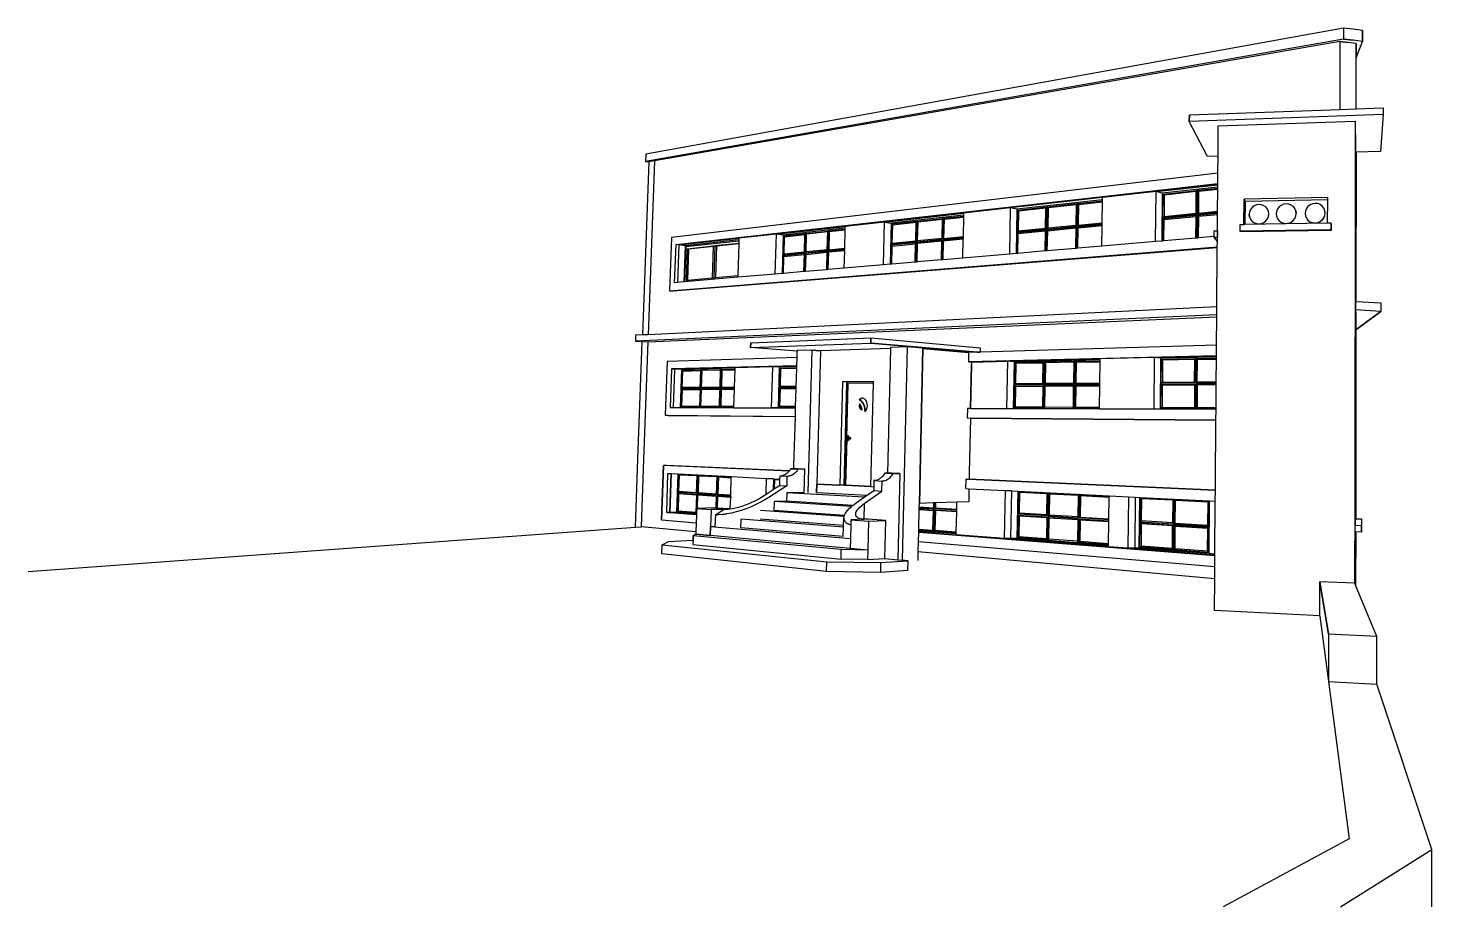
# Model space of a CAD drawing. Header units: metres. Extents: x -5.6 to 15.6, y -1.8 to 11.4.
import ezdxf

# ---------------------------------------------------------------- set-up
doc = ezdxf.new("R2010")
doc.units = ezdxf.units.M
for name, color, linetype in [('02_MURS_MAISON-F', 7, 'CONTINUOUS'), ('04_MENUISERIE-F', 7, 'CONTINUOUS'), ('22_COUVERTURE-F', 7, 'CONTINUOUS'), ('23_TN-F', 7, 'CONTINUOUS'), ('LAYER0-F', 7, 'CONTINUOUS'), ('Z_04_EXT_-F', 7, 'CONTINUOUS')]:
    doc.layers.add(name, color=color, linetype=linetype)

msp = doc.modelspace()

# ---------------------------------------------------------------- linework, layer by layer
at = {"layer": '02_MURS_MAISON-F', "color": 7}
for points in [[(14.567, 11.211), (14.423, 11.229), (14.279, 11.247), (3.756, 9.402)], [(14.567, 11.376), (14.423, 11.395), (14.279, 11.414), (3.76, 9.513)], [(14.279, 11.414), (14.279, 11.247)], [(14.279, 11.247), (14.423, 11.229)], [(14.47, 10.964), (14.567, 11.211), (14.567, 11.376)], [(14.567, 11.376), (14.567, 11.211)], [(14.226, 11.213), (14.224, 10.186)], [(14.469, 10.195), (14.47, 10.964), (14.47, 11.182)], [(14.47, 11.182), (14.47, 10.964)], [(14.469, 9.543), (14.466, 7.29)], [(3.802, 9.394), (3.707, 6.784)], [(3.76, 9.513), (3.756, 9.402)], [(3.756, 9.402), (3.802, 9.394)], [(3.888, 9.409), (3.793, 6.788)], [(12.385, 9.225), (4.146, 8.254)], [(4.214, 8.148), (12.384, 9.067)], [(11.444, 8.193), (11.453, 8.947)], [(11.453, 8.947), (12.383, 9.051)], [(12.383, 9.051), (11.453, 8.947)], [(11.547, 8.924), (11.453, 8.947)], [(9.254, 8.701), (9.241, 8.005)], [(10.645, 8.856), (9.254, 8.701)], [(9.353, 8.68), (9.254, 8.701)], [(10.635, 8.124), (10.639, 8.432), (10.639, 8.448), (10.639, 8.462), (10.64, 8.476), (10.644, 8.793), (10.644, 8.809), (10.644, 8.823), (10.645, 8.856)], [(7.341, 7.842), (7.357, 8.488)], [(7.357, 8.488), (8.549, 8.622)], [(8.549, 8.622), (7.357, 8.488)], [(7.357, 8.488), (7.458, 8.471)], [(8.549, 8.622), (8.549, 8.592), (8.549, 8.578), (8.548, 8.563), (8.542, 8.27), (8.542, 8.257), (8.542, 8.244), (8.541, 8.229), (8.536, 7.944)], [(12.33, 8.268), (12.094, 8.248), (12.076, 8.247), (12.063, 8.246), (12.054, 8.245), (11.57, 8.203), (11.553, 8.202), (11.54, 8.201), (11.444, 8.193), (10.635, 8.124), (10.272, 8.093), (10.255, 8.091), (10.244, 8.09), (10.236, 8.09), (9.813, 8.054), (9.798, 8.052), (9.786, 8.051), (9.779, 8.051), (9.368, 8.015), (9.352, 8.014), (9.341, 8.013), (9.241, 8.005), (8.536, 7.944), (8.243, 7.919), (8.228, 7.918), (8.218, 7.917), (8.213, 7.917), (7.85, 7.886), (7.836, 7.884), (7.826, 7.884), (7.821, 7.883), (7.467, 7.853), (7.453, 7.852), (7.443, 7.851), (7.341, 7.842), (6.746, 7.791), (6.509, 7.771), (6.495, 7.77), (6.487, 7.769), (6.482, 7.769), (6.168, 7.742), (6.154, 7.741), (6.146, 7.74), (6.142, 7.74), (5.834, 7.713), (5.821, 7.712), (5.813, 7.712), (5.71, 7.703), (5.144, 7.655), (4.344, 7.586), (4.333, 7.585), (4.24, 7.577), (4.193, 7.573)], [(5.71, 7.703), (5.728, 8.306)], [(5.728, 8.306), (6.763, 8.422)], [(6.763, 8.422), (5.728, 8.306)], [(5.83, 8.291), (5.728, 8.306)], [(6.763, 8.422), (6.762, 8.394), (6.762, 8.381), (6.761, 8.367), (6.754, 8.094), (6.754, 8.083), (6.754, 8.07), (6.753, 8.056), (6.746, 7.791)], [(4.146, 8.254), (4.118, 7.452)], [(4.118, 7.452), (12.376, 8.113)], [(4.193, 7.573), (4.214, 8.148)], [(4.352, 8.129), (4.26, 8.142), (4.214, 8.148)], [(4.24, 7.577), (4.26, 8.142)], [(4.26, 8.142), (5.163, 8.243)], [(5.163, 8.243), (4.26, 8.142)], [(5.163, 8.243), (5.162, 8.219), (5.161, 8.201), (5.16, 8.166), (5.16, 8.161), (5.145, 7.679), (5.144, 7.655)], [(4.118, 7.452), (4.164, 7.447)], [(4.164, 7.447), (4.118, 7.452)], [(12.369, 7.211), (3.793, 6.788), (3.707, 6.784), (3.605, 6.779)], [(14.458, 7.291), (14.466, 7.29), (14.84, 7.268)], [(14.84, 7.268), (14.84, 7.14)], [(12.368, 7.089), (3.602, 6.693)], [(3.602, 6.693), (3.703, 6.685), (3.789, 6.679), (12.368, 7.057)], [(14.84, 7.14), (14.458, 7.162)], [(14.458, 7.125), (14.466, 7.125)], [(14.466, 7.125), (14.466, 6.861), (14.464, 4.47), (14.463, 4.013)], [(14.84, 7.14), (14.466, 6.861)], [(14.466, 6.861), (14.84, 7.14)], [(3.605, 6.779), (3.602, 6.693)], [(3.601, 3.883), (3.639, 4.91), (3.703, 6.675), (3.703, 6.685)], [(3.703, 6.685), (3.602, 6.693)], [(3.789, 6.679), (3.725, 4.906), (3.689, 3.889)], [(12.365, 6.631), (8.801, 6.525), (8.755, 6.524)], [(4.08, 6.386), (4.052, 5.574)], [(6.039, 6.444), (4.08, 6.386)], [(12.363, 6.469), (8.623, 6.379)], [(12.363, 6.464), (11.425, 6.442), (10.612, 6.422), (9.212, 6.389), (8.67, 6.376)], [(8.67, 6.376), (9.212, 6.389)], [(8.755, 6.524), (8.801, 6.525)], [(9.212, 6.389), (9.199, 5.672)], [(9.312, 6.381), (9.212, 6.389)], [(10.601, 5.667), (10.602, 5.676), (10.602, 5.691), (10.606, 6.014), (10.606, 6.029), (10.607, 6.044), (10.607, 6.059), (10.611, 6.381), (10.611, 6.396), (10.612, 6.411), (10.612, 6.422)], [(11.425, 6.442), (11.417, 5.664)], [(11.521, 6.433), (11.425, 6.442)], [(4.148, 6.272), (4.128, 5.69)], [(6.035, 6.317), (4.148, 6.272)], [(4.148, 6.272), (4.195, 6.269), (5.101, 6.291)], [(4.297, 6.263), (4.195, 6.269), (4.148, 6.272)], [(4.175, 5.69), (4.195, 6.269)], [(5.101, 6.291), (4.195, 6.269)], [(5.101, 6.291), (5.101, 6.282), (5.1, 6.27), (5.1, 6.257), (5.092, 5.999), (5.091, 5.988), (5.091, 5.976), (5.09, 5.964), (5.082, 5.705), (5.082, 5.693), (5.082, 5.686)], [(5.668, 6.304), (5.65, 5.685)], [(6.035, 6.313), (5.668, 6.304)], [(5.771, 6.297), (5.668, 6.304)], [(4.052, 5.574), (6.014, 5.556)], [(4.052, 5.574), (4.098, 5.572)], [(4.098, 5.572), (4.052, 5.574)], [(4.128, 5.69), (4.175, 5.69), (4.278, 5.689), (5.082, 5.686), (5.65, 5.685), (5.753, 5.684), (6.017, 5.683)], [(5.753, 5.684), (5.65, 5.685)], [(8.61, 5.674), (8.606, 5.533)], [(8.606, 5.533), (12.356, 5.499)], [(12.357, 5.661), (11.513, 5.664), (11.417, 5.664), (10.601, 5.667), (9.299, 5.672), (9.199, 5.672), (8.656, 5.674), (8.61, 5.674)], [(8.656, 5.674), (9.199, 5.672)], [(4.025, 4.816), (3.996, 3.995)], [(3.996, 3.995), (4.025, 4.816)], [(5.92, 4.73), (4.025, 4.816)], [(4.072, 4.816), (4.025, 4.816)], [(4.073, 4.107), (4.093, 4.695)], [(4.093, 4.695), (4.14, 4.693), (4.243, 4.688), (5.049, 4.647), (5.579, 4.62), (5.682, 4.615), (5.776, 4.61)], [(4.12, 4.108), (4.14, 4.693)], [(4.14, 4.693), (4.12, 4.108)], [(5.033, 4.162), (5.039, 4.335), (5.039, 4.346), (5.04, 4.358), (5.04, 4.371), (5.048, 4.631), (5.048, 4.643), (5.049, 4.647)], [(5.571, 4.383), (5.579, 4.62)], [(5.682, 4.615), (5.579, 4.62)], [(8.585, 4.468), (8.632, 4.465), (9.177, 4.438), (9.277, 4.433), (9.367, 4.428), (10.746, 4.358), (11.043, 4.343), (11.14, 4.338), (11.204, 4.335), (12.26, 4.282), (12.346, 4.277)], [(12.347, 4.441), (8.588, 4.61)], [(5.039, 4.346), (5.039, 4.335)], [(8.44, 3.77), (8.44, 3.783), (8.44, 3.798), (8.44, 3.812), (8.447, 4.114), (8.447, 4.127), (8.447, 4.141), (8.447, 4.156), (8.45, 4.261)], [(9.177, 4.438), (9.163, 3.713)], [(9.277, 4.433), (9.177, 4.438)], [(9.265, 3.719), (9.277, 4.433)], [(10.736, 3.59), (10.736, 3.605), (10.736, 3.62), (10.737, 3.636), (10.741, 3.965), (10.741, 3.98), (10.741, 3.995), (10.741, 4.011), (10.746, 4.339), (10.746, 4.354), (10.746, 4.358)], [(11.033, 3.567), (11.043, 4.343)], [(11.14, 4.338), (11.131, 3.574)], [(4.223, 4.112), (4.12, 4.108), (4.073, 4.107)], [(4.073, 4.107), (4.12, 4.108), (4.524, 4.077)], [(4.524, 4.071), (4.073, 4.107)], [(4.524, 4.077), (4.12, 4.108)], [(3.996, 3.995), (4.52, 3.951)], [(7.874, 3.814), (8.44, 3.77)], [(14.463, 4.013), (14.455, 4.013)], [(14.463, 3.815), (14.462, 3.009)], [(7.871, 3.669), (12.338, 3.293)], [(7.874, 3.808), (12.34, 3.457)], [(8.44, 3.783), (8.44, 3.77)], [(9.354, 3.712), (9.265, 3.719), (9.163, 3.713)], [(9.163, 3.713), (10.736, 3.59)], [(10.736, 3.59), (9.163, 3.713)], [(11.195, 3.569), (11.131, 3.574), (11.033, 3.567)], [(12.34, 3.465), (11.033, 3.567)], [(12.34, 3.48), (12.254, 3.487)]]:
    msp.add_lwpolyline(points, dxfattribs=at)
at = {"layer": '04_MENUISERIE-F', "color": 7}
for points in [[(11.556, 8.552), (11.56, 8.91)], [(11.56, 8.91), (12.069, 8.966), (12.082, 8.967), (12.383, 9)], [(11.577, 8.895), (11.56, 8.91)], [(11.577, 8.895), (11.574, 8.567)], [(12.06, 8.948), (11.577, 8.895)], [(12.066, 8.602), (12.057, 8.615), (12.06, 8.948), (12.069, 8.966)], [(12.069, 8.966), (12.066, 8.602)], [(12.079, 8.603), (12.082, 8.967)], [(12.082, 8.967), (12.1, 8.952)], [(12.1, 8.952), (12.082, 8.967)], [(12.097, 8.619), (12.1, 8.952)], [(12.1, 8.952), (12.383, 8.983)], [(9.364, 8.668), (9.797, 8.716), (9.809, 8.717), (10.254, 8.766), (10.266, 8.767), (10.644, 8.809)], [(9.79, 8.699), (9.379, 8.654)], [(9.792, 8.379), (9.785, 8.392), (9.79, 8.699), (9.797, 8.716)], [(9.797, 8.716), (9.792, 8.379)], [(9.809, 8.717), (9.803, 8.38)], [(9.824, 8.703), (9.809, 8.717)], [(9.824, 8.703), (9.819, 8.395)], [(10.246, 8.749), (9.824, 8.703)], [(10.254, 8.766), (10.246, 8.749)], [(10.246, 8.749), (10.254, 8.766)], [(10.249, 8.424), (10.254, 8.766)], [(10.266, 8.767), (10.254, 8.766)], [(10.261, 8.425), (10.266, 8.767)], [(10.266, 8.767), (10.261, 8.425)], [(10.266, 8.767), (10.281, 8.753)], [(10.281, 8.753), (10.277, 8.44)], [(10.281, 8.753), (10.644, 8.793)], [(7.467, 8.459), (7.84, 8.5), (7.85, 8.501), (8.232, 8.543), (8.242, 8.544), (8.549, 8.578)], [(7.481, 8.446), (7.835, 8.485)], [(7.833, 8.188), (7.828, 8.2), (7.835, 8.485), (7.84, 8.5)], [(7.84, 8.5), (7.833, 8.188)], [(7.85, 8.501), (7.843, 8.189)], [(7.864, 8.488), (7.85, 8.501)], [(7.857, 8.203), (7.864, 8.488)], [(8.226, 8.528), (7.864, 8.488)], [(8.225, 8.227), (8.232, 8.543)], [(8.232, 8.543), (8.226, 8.528)], [(8.226, 8.528), (8.232, 8.543)], [(8.242, 8.544), (8.232, 8.543)], [(8.235, 8.227), (8.242, 8.544)], [(8.242, 8.544), (8.235, 8.227)], [(8.242, 8.544), (8.256, 8.531)], [(8.256, 8.531), (8.25, 8.241)], [(8.256, 8.531), (8.548, 8.563)], [(9.358, 8.337), (9.364, 8.668)], [(9.379, 8.654), (9.364, 8.668)], [(9.379, 8.654), (9.374, 8.352)], [(10.261, 8.425), (10.277, 8.44), (10.64, 8.476)], [(11.556, 8.537), (11.553, 8.202)], [(11.553, 8.202), (11.556, 8.537)], [(12.057, 8.615), (11.574, 8.567), (11.556, 8.552)], [(12.066, 8.602), (11.556, 8.552)], [(12.066, 8.586), (11.556, 8.537)], [(11.573, 8.522), (11.556, 8.537)], [(11.57, 8.203), (11.573, 8.522)], [(12.057, 8.568), (11.573, 8.522)], [(12.054, 8.245), (12.057, 8.568), (12.066, 8.586)], [(12.063, 8.246), (12.066, 8.586)], [(12.079, 8.587), (12.076, 8.247)], [(12.076, 8.247), (12.079, 8.587)], [(12.38, 8.647), (12.097, 8.619), (12.079, 8.603)], [(12.38, 8.632), (12.079, 8.603)], [(12.38, 8.617), (12.079, 8.587)], [(12.097, 8.572), (12.079, 8.587)], [(12.094, 8.248), (12.097, 8.572)], [(12.38, 8.599), (12.097, 8.572)], [(5.829, 7.992), (5.838, 8.279)], [(5.838, 8.279), (6.162, 8.315), (6.171, 8.316), (6.502, 8.352), (6.511, 8.353), (6.762, 8.381)], [(5.85, 8.267), (5.838, 8.279)], [(5.843, 8.005), (5.85, 8.267)], [(5.85, 8.267), (6.158, 8.301)], [(6.154, 8.024), (6.15, 8.035), (6.158, 8.301), (6.162, 8.315)], [(6.162, 8.315), (6.154, 8.024)], [(6.171, 8.316), (6.162, 8.025)], [(6.183, 8.304), (6.171, 8.316)], [(6.176, 8.038), (6.183, 8.304)], [(6.498, 8.338), (6.183, 8.304)], [(6.494, 8.057), (6.502, 8.352)], [(6.502, 8.352), (6.498, 8.338)], [(6.498, 8.338), (6.502, 8.352)], [(6.511, 8.353), (6.502, 8.352)], [(6.503, 8.058), (6.511, 8.353)], [(6.511, 8.353), (6.503, 8.058)], [(6.511, 8.353), (6.524, 8.341)], [(6.524, 8.341), (6.517, 8.071)], [(6.761, 8.367), (6.524, 8.341)], [(7.46, 8.152), (7.467, 8.459)], [(7.481, 8.446), (7.467, 8.459)], [(7.474, 8.165), (7.481, 8.446)], [(8.235, 8.227), (8.25, 8.241), (8.542, 8.27)], [(8.542, 8.257), (8.235, 8.227)], [(9.358, 8.323), (9.352, 8.014)], [(9.352, 8.014), (9.358, 8.323)], [(9.785, 8.392), (9.374, 8.352), (9.358, 8.337)], [(9.792, 8.379), (9.358, 8.337)], [(9.791, 8.365), (9.358, 8.323)], [(9.373, 8.309), (9.358, 8.323)], [(9.368, 8.015), (9.373, 8.309)], [(9.784, 8.349), (9.373, 8.309)], [(9.779, 8.051), (9.784, 8.349), (9.791, 8.365)], [(9.786, 8.051), (9.791, 8.365)], [(9.803, 8.366), (9.798, 8.052)], [(9.798, 8.052), (9.803, 8.366)], [(10.241, 8.437), (9.819, 8.395), (9.803, 8.38)], [(9.803, 8.38), (10.249, 8.424)], [(10.248, 8.409), (9.803, 8.366)], [(9.819, 8.352), (9.803, 8.366)], [(9.813, 8.054), (9.819, 8.352)], [(10.241, 8.393), (9.819, 8.352)], [(10.249, 8.424), (10.241, 8.437)], [(10.248, 8.409), (10.241, 8.393)], [(10.244, 8.09), (10.248, 8.409)], [(10.255, 8.091), (10.26, 8.411)], [(10.26, 8.411), (10.639, 8.448)], [(10.639, 8.448), (10.26, 8.411)], [(10.276, 8.396), (10.26, 8.411)], [(10.639, 8.462), (10.261, 8.425)], [(10.277, 8.44), (10.261, 8.425)], [(10.272, 8.093), (10.276, 8.396)], [(10.639, 8.432), (10.276, 8.396)], [(4.362, 8.113), (4.344, 7.586)], [(5.161, 8.201), (4.362, 8.113)], [(4.383, 8.081), (4.367, 7.612)], [(5.16, 8.166), (4.804, 8.127), (4.781, 8.124), (4.383, 8.081)], [(4.401, 8.079), (4.383, 8.081)], [(4.766, 7.646), (4.781, 8.12), (4.781, 8.124)], [(4.781, 8.124), (4.804, 8.127), (4.822, 8.124)], [(4.788, 7.648), (4.804, 8.127)], [(4.822, 8.124), (4.804, 8.127)], [(6.491, 8.068), (6.176, 8.038), (6.162, 8.025)], [(6.162, 8.025), (6.494, 8.057)], [(6.494, 8.045), (6.162, 8.013)], [(6.487, 7.769), (6.494, 8.045)], [(6.49, 8.031), (6.494, 8.045)], [(6.494, 8.057), (6.491, 8.068)], [(6.495, 7.77), (6.503, 8.046)], [(6.503, 8.058), (6.517, 8.071), (6.754, 8.094)], [(6.754, 8.083), (6.503, 8.058)], [(6.517, 8.071), (6.503, 8.058)], [(6.503, 8.046), (6.754, 8.07)], [(6.754, 8.07), (6.503, 8.046)], [(6.516, 8.033), (6.503, 8.046)], [(6.753, 8.056), (6.516, 8.033)], [(7.46, 8.139), (7.453, 7.852)], [(7.453, 7.852), (7.46, 8.139)], [(7.828, 8.2), (7.474, 8.165), (7.46, 8.152)], [(7.833, 8.188), (7.46, 8.152)], [(7.833, 8.175), (7.46, 8.139)], [(7.473, 8.126), (7.46, 8.139)], [(7.467, 7.853), (7.473, 8.126)], [(7.473, 8.126), (7.827, 8.16)], [(7.821, 7.883), (7.827, 8.16), (7.833, 8.175)], [(7.826, 7.884), (7.833, 8.175)], [(7.842, 8.176), (7.836, 7.884)], [(7.836, 7.884), (7.842, 8.176)], [(8.225, 8.213), (7.842, 8.176)], [(7.856, 8.163), (7.842, 8.176)], [(8.22, 8.238), (7.857, 8.203), (7.843, 8.189)], [(7.843, 8.189), (8.225, 8.227)], [(7.85, 7.886), (7.856, 8.163)], [(8.219, 8.198), (7.856, 8.163)], [(8.218, 7.917), (8.225, 8.213)], [(8.225, 8.213), (8.219, 8.198)], [(8.225, 8.227), (8.22, 8.238)], [(8.228, 7.918), (8.235, 8.214)], [(8.235, 8.214), (8.542, 8.244)], [(8.542, 8.244), (8.235, 8.214)], [(8.25, 8.241), (8.235, 8.227)], [(8.249, 8.201), (8.235, 8.214)], [(8.243, 7.919), (8.249, 8.201)], [(8.541, 8.229), (8.249, 8.201)], [(5.829, 7.98), (5.821, 7.712)], [(5.821, 7.712), (5.829, 7.98)], [(6.15, 8.035), (5.843, 8.005), (5.829, 7.992)], [(6.154, 8.024), (5.829, 7.992)], [(6.154, 8.012), (5.829, 7.98)], [(5.841, 7.968), (5.829, 7.98)], [(5.834, 7.713), (5.841, 7.968)], [(5.841, 7.968), (6.149, 7.998)], [(6.142, 7.74), (6.149, 7.998), (6.154, 8.012)], [(6.146, 7.74), (6.154, 8.012)], [(6.162, 8.013), (6.154, 7.741)], [(6.154, 7.741), (6.162, 8.013)], [(6.175, 8), (6.162, 8.013)], [(6.168, 7.742), (6.175, 8)], [(6.175, 8), (6.49, 8.031)], [(6.509, 7.771), (6.516, 8.033)], [(4.367, 7.612), (4.385, 7.613), (4.766, 7.646), (4.788, 7.648), (4.807, 7.65), (5.145, 7.679)], [(9.317, 6.031), (9.323, 6.367)], [(9.323, 6.367), (9.759, 6.377), (9.77, 6.377), (10.218, 6.387), (10.23, 6.387), (10.611, 6.396)], [(9.752, 6.361), (9.338, 6.352), (9.323, 6.367)], [(9.338, 6.352), (9.333, 6.045)], [(9.753, 6.035), (9.746, 6.05), (9.752, 6.361), (9.759, 6.377)], [(9.759, 6.377), (9.753, 6.035)], [(9.77, 6.377), (9.765, 6.036)], [(10.211, 6.372), (9.786, 6.362), (9.77, 6.377)], [(9.786, 6.362), (9.781, 6.05)], [(10.218, 6.387), (10.211, 6.372)], [(10.211, 6.372), (10.218, 6.387)], [(10.213, 6.04), (10.218, 6.387)], [(10.23, 6.387), (10.218, 6.387)], [(10.225, 6.04), (10.23, 6.387)], [(10.23, 6.387), (10.225, 6.04)], [(10.23, 6.387), (10.246, 6.373), (10.611, 6.381)], [(10.246, 6.373), (10.241, 6.055)], [(11.53, 6.054), (11.534, 6.417)], [(11.534, 6.417), (12.047, 6.429), (12.06, 6.43), (12.363, 6.436)], [(12.037, 6.413), (11.551, 6.402), (11.534, 6.417)], [(11.551, 6.402), (11.548, 6.069)], [(12.043, 6.059), (12.034, 6.074), (12.037, 6.413), (12.047, 6.429)], [(12.047, 6.429), (12.043, 6.059)], [(12.057, 6.059), (12.06, 6.43)], [(12.06, 6.43), (12.078, 6.414), (12.363, 6.42)], [(12.078, 6.414), (12.06, 6.43)], [(12.075, 6.074), (12.078, 6.414)], [(4.295, 5.98), (4.304, 6.251)], [(4.304, 6.251), (4.589, 6.258), (4.596, 6.258), (4.887, 6.265), (4.895, 6.265), (5.1, 6.27)], [(4.316, 6.24), (4.304, 6.251)], [(4.307, 5.991), (4.316, 6.24)], [(4.316, 6.24), (4.586, 6.246)], [(4.58, 5.983), (4.577, 5.994), (4.586, 6.246), (4.589, 6.258)], [(4.589, 6.258), (4.58, 5.983)], [(4.596, 6.258), (4.587, 5.983)], [(4.608, 6.246), (4.596, 6.258)], [(4.6, 5.994), (4.608, 6.246)], [(4.883, 6.252), (4.608, 6.246)], [(4.878, 5.986), (4.887, 6.265)], [(4.887, 6.265), (4.883, 6.252)], [(4.883, 6.252), (4.887, 6.265)], [(4.885, 5.986), (4.895, 6.265)], [(4.895, 6.265), (4.885, 5.986)], [(4.895, 6.265), (4.887, 6.265)], [(4.895, 6.265), (4.906, 6.253)], [(4.906, 6.253), (4.898, 5.997)], [(4.906, 6.253), (5.1, 6.257)], [(5.771, 5.995), (5.779, 6.285)], [(5.779, 6.285), (6.035, 6.291)], [(5.792, 6.273), (5.779, 6.285)], [(5.792, 6.273), (5.784, 6.007)], [(6.034, 6.278), (5.792, 6.273)], [(4.285, 5.696), (4.294, 5.968)], [(4.294, 5.968), (4.579, 5.971)], [(4.306, 5.957), (4.294, 5.968)], [(4.577, 5.994), (4.307, 5.991), (4.295, 5.98)], [(4.58, 5.983), (4.295, 5.98)], [(4.306, 5.957), (4.297, 5.707)], [(4.576, 5.959), (4.306, 5.957)], [(4.579, 5.971), (4.576, 5.959), (4.568, 5.707), (4.57, 5.695)], [(4.579, 5.971), (4.57, 5.695)], [(4.587, 5.971), (4.578, 5.695)], [(4.578, 5.695), (4.587, 5.971)], [(4.875, 5.997), (4.6, 5.994), (4.587, 5.983)], [(4.587, 5.983), (4.878, 5.986)], [(4.877, 5.974), (4.587, 5.971)], [(4.598, 5.959), (4.587, 5.971)], [(4.598, 5.959), (4.587, 5.971)], [(4.59, 5.707), (4.598, 5.959)], [(4.874, 5.962), (4.598, 5.959)], [(4.868, 5.694), (4.877, 5.974)], [(4.877, 5.974), (4.874, 5.962)], [(4.878, 5.986), (4.875, 5.997)], [(4.876, 5.694), (4.885, 5.974)], [(4.885, 5.974), (4.876, 5.694)], [(4.885, 5.986), (4.898, 5.997), (5.092, 5.999)], [(4.898, 5.997), (4.885, 5.986)], [(5.091, 5.988), (4.885, 5.986)], [(4.885, 5.974), (5.091, 5.976)], [(4.897, 5.962), (4.885, 5.974)], [(4.897, 5.962), (4.889, 5.706)], [(5.09, 5.964), (4.897, 5.962)], [(5.77, 5.982), (5.761, 5.691)], [(5.761, 5.691), (5.77, 5.982)], [(6.026, 5.985), (5.77, 5.982)], [(6.026, 5.972), (5.783, 5.97), (5.77, 5.982)], [(6.027, 6.01), (5.784, 6.007), (5.771, 5.995)], [(6.026, 5.997), (5.771, 5.995)], [(5.783, 5.97), (5.775, 5.704)], [(6.803, 6.052), (6.782, 5.235)], [(7.192, 6.056), (6.803, 6.052), (6.788, 6.051)], [(6.788, 6.051), (6.803, 6.052)], [(9.311, 5.68), (9.317, 6.017)], [(9.746, 6.05), (9.333, 6.045), (9.317, 6.031)], [(9.753, 6.035), (9.317, 6.031)], [(9.317, 6.017), (9.753, 6.021)], [(9.746, 6.006), (9.332, 6.002), (9.317, 6.017)], [(9.332, 6.002), (9.327, 5.694)], [(9.753, 6.021), (9.746, 6.006), (9.741, 5.693), (9.747, 5.679)], [(9.753, 6.021), (9.747, 5.679)], [(9.764, 6.021), (9.759, 5.679)], [(9.759, 5.679), (9.764, 6.021)], [(10.213, 6.025), (9.764, 6.021)], [(10.205, 6.01), (9.78, 6.006), (9.764, 6.021)], [(9.78, 6.006), (9.764, 6.021)], [(10.206, 6.054), (9.781, 6.05), (9.765, 6.036)], [(9.765, 6.036), (10.213, 6.04)], [(9.775, 5.693), (9.78, 6.006)], [(10.213, 6.025), (10.205, 6.01)], [(10.213, 6.04), (10.206, 6.054)], [(10.208, 5.677), (10.213, 6.025)], [(10.22, 5.677), (10.225, 6.025)], [(10.225, 6.025), (10.22, 5.677)], [(10.225, 6.04), (10.241, 6.055), (10.607, 6.059)], [(10.241, 6.055), (10.225, 6.04)], [(10.607, 6.044), (10.225, 6.04)], [(10.225, 6.025), (10.606, 6.029)], [(10.606, 6.014), (10.241, 6.01), (10.225, 6.025)], [(10.241, 6.01), (10.236, 5.692)], [(11.526, 5.673), (11.53, 6.038)], [(12.034, 6.074), (11.548, 6.069), (11.53, 6.054)], [(12.043, 6.059), (11.53, 6.054)], [(11.53, 6.038), (12.043, 6.043)], [(12.034, 6.027), (11.547, 6.022), (11.53, 6.038)], [(11.547, 6.022), (11.543, 5.689)], [(12.043, 6.043), (12.034, 6.027), (12.031, 5.687), (12.04, 5.672)], [(12.043, 6.043), (12.04, 5.672)], [(12.057, 6.043), (12.053, 5.672)], [(12.053, 5.672), (12.057, 6.043)], [(12.36, 6.077), (12.075, 6.074), (12.057, 6.059)], [(12.36, 6.062), (12.057, 6.059)], [(12.36, 6.046), (12.057, 6.043)], [(12.36, 6.03), (12.074, 6.027), (12.057, 6.043)], [(12.074, 6.027), (12.071, 5.687)], [(6.984, 5.816), (6.975, 5.807)], [(6.975, 5.807), (6.984, 5.816)], [(6.975, 5.807), (6.996, 5.794), (7.009, 5.778), (7.024, 5.761), (7.045, 5.719), (7.054, 5.682), (7.057, 5.669), (7.06, 5.624)], [(7.07, 5.634), (7.067, 5.669), (7.064, 5.682), (7.055, 5.718), (7.034, 5.761), (7.019, 5.778), (7.006, 5.793), (6.985, 5.806), (6.975, 5.807)], [(6.982, 5.745), (6.979, 5.735), (6.977, 5.719), (6.978, 5.703), (6.982, 5.688), (6.989, 5.675), (6.997, 5.664), (7.008, 5.658), (7.019, 5.656)], [(7.022, 5.657), (7.022, 5.657), (7.017, 5.681), (7.002, 5.719), (6.989, 5.736), (6.982, 5.745)], [(7.06, 5.624), (7.07, 5.634), (7.074, 5.638), (7.087, 5.662), (7.095, 5.689), (7.099, 5.719), (7.097, 5.748), (7.09, 5.775), (7.078, 5.799), (7.062, 5.817), (7.043, 5.828), (7.03, 5.831), (7.023, 5.832), (7.003, 5.828), (6.984, 5.816)], [(7.03, 5.831), (7.013, 5.827), (6.994, 5.816), (6.985, 5.806)], [(6.989, 5.736), (6.989, 5.734), (6.987, 5.718), (6.988, 5.702), (6.992, 5.687), (6.999, 5.674), (7.008, 5.664), (7.018, 5.658), (7.022, 5.657)], [(4.568, 5.707), (4.297, 5.707), (4.285, 5.696)], [(4.57, 5.695), (4.285, 5.696)], [(4.285, 5.696), (4.57, 5.695)], [(4.866, 5.706), (4.59, 5.707), (4.578, 5.695)], [(4.578, 5.695), (4.868, 5.694)], [(4.868, 5.694), (4.866, 5.706)], [(5.082, 5.705), (4.889, 5.706), (4.876, 5.694)], [(5.082, 5.693), (4.876, 5.694)], [(6.018, 5.703), (5.775, 5.704), (5.761, 5.691)], [(5.761, 5.691), (6.017, 5.691)], [(7.019, 5.656), (7.022, 5.657)], [(7.022, 5.657), (7.019, 5.656)], [(9.741, 5.693), (9.327, 5.694), (9.311, 5.68)], [(9.747, 5.679), (9.311, 5.68)], [(9.311, 5.68), (9.747, 5.679)], [(10.201, 5.692), (9.775, 5.693), (9.759, 5.679)], [(9.759, 5.679), (10.208, 5.677)], [(10.208, 5.677), (10.201, 5.692)], [(10.602, 5.691), (10.236, 5.692), (10.22, 5.677)], [(10.602, 5.676), (10.22, 5.677)], [(12.031, 5.687), (11.543, 5.689), (11.526, 5.673)], [(12.04, 5.672), (11.526, 5.673)], [(11.526, 5.673), (12.04, 5.672)], [(12.357, 5.687), (12.071, 5.687), (12.053, 5.672)], [(12.053, 5.672), (12.357, 5.671)], [(6.781, 5.221), (6.763, 4.518)], [(6.789, 5.235), (6.784, 5.235), (6.779, 5.235)], [(6.779, 5.235), (6.779, 5.221)], [(6.779, 5.221), (6.784, 5.221), (6.789, 5.22), (6.794, 5.22), (6.809, 5.22), (6.814, 5.22), (6.838, 5.219), (6.848, 5.219)], [(6.784, 5.221), (6.781, 5.221)], [(6.782, 5.235), (6.789, 5.235), (6.794, 5.235), (6.809, 5.234)], [(6.782, 5.235), (6.782, 5.235)], [(6.784, 5.235), (6.784, 5.221)], [(6.789, 5.235), (6.794, 5.235), (6.809, 5.234), (6.814, 5.234), (6.849, 5.233)], [(6.793, 5.192), (6.794, 5.22)], [(6.813, 5.192), (6.808, 5.192), (6.793, 5.192)], [(6.793, 5.192), (6.808, 5.192)], [(6.795, 5.263), (6.794, 5.235)], [(6.849, 5.233), (6.838, 5.234), (6.814, 5.234), (6.809, 5.234), (6.794, 5.235)], [(6.794, 5.235), (6.794, 5.235)], [(6.815, 5.263), (6.81, 5.263), (6.8, 5.263), (6.795, 5.263)], [(6.8, 5.263), (6.81, 5.263)], [(6.809, 5.22), (6.808, 5.192)], [(6.81, 5.263), (6.809, 5.234), (6.809, 5.234)], [(6.809, 5.234), (6.809, 5.234)], [(6.809, 5.234), (6.809, 5.234)], [(6.809, 5.234), (6.809, 5.234)], [(6.814, 5.234), (6.809, 5.234)], [(6.838, 5.234), (6.838, 5.219)], [(6.848, 5.219), (6.849, 5.233)], [(4.243, 4.688), (4.223, 4.112)], [(4.243, 4.688), (4.223, 4.112)], [(4.241, 4.409), (4.25, 4.684)], [(4.25, 4.684), (4.536, 4.669), (4.543, 4.669), (4.835, 4.654), (4.842, 4.654), (5.048, 4.643)], [(4.533, 4.658), (4.262, 4.672), (4.25, 4.684)], [(4.262, 4.672), (4.253, 4.421)], [(4.526, 4.391), (4.524, 4.404), (4.533, 4.658), (4.536, 4.669)], [(4.536, 4.669), (4.526, 4.391)], [(4.543, 4.669), (4.534, 4.391)], [(4.831, 4.643), (4.555, 4.657), (4.543, 4.669)], [(4.555, 4.657), (4.547, 4.402)], [(4.825, 4.372), (4.835, 4.654)], [(4.835, 4.654), (4.831, 4.643)], [(4.831, 4.643), (4.835, 4.654)], [(4.833, 4.372), (4.842, 4.654)], [(4.842, 4.654), (4.833, 4.372)], [(4.842, 4.654), (4.835, 4.654)], [(4.842, 4.654), (4.854, 4.642), (5.048, 4.631)], [(4.854, 4.642), (4.846, 4.383)], [(5.685, 4.457), (5.69, 4.611)], [(5.69, 4.611), (5.776, 4.607)], [(5.776, 4.594), (5.702, 4.598), (5.69, 4.611)], [(5.699, 4.466), (5.702, 4.598)], [(6.771, 4.519), (7.153, 4.499)], [(4.231, 4.123), (4.24, 4.398)], [(4.24, 4.398), (4.526, 4.379)], [(4.523, 4.368), (4.252, 4.386), (4.24, 4.398)], [(4.253, 4.421), (4.241, 4.409)], [(4.526, 4.391), (4.241, 4.409)], [(4.252, 4.386), (4.244, 4.134)], [(4.524, 4.404), (4.253, 4.421)], [(4.526, 4.379), (4.523, 4.368), (4.514, 4.113), (4.517, 4.101)], [(4.526, 4.379), (4.517, 4.101)], [(4.534, 4.379), (4.524, 4.1)], [(4.524, 4.1), (4.534, 4.379)], [(4.547, 4.402), (4.534, 4.391)], [(4.534, 4.391), (4.825, 4.372)], [(4.825, 4.36), (4.534, 4.379)], [(4.822, 4.349), (4.545, 4.367), (4.534, 4.379)], [(4.539, 4.168), (4.545, 4.367)], [(4.823, 4.385), (4.547, 4.402)], [(4.819, 4.173), (4.825, 4.36)], [(4.825, 4.36), (4.822, 4.349)], [(4.825, 4.372), (4.823, 4.385)], [(4.827, 4.173), (4.833, 4.36)], [(4.833, 4.372), (4.846, 4.383)], [(4.846, 4.383), (4.833, 4.372)], [(5.04, 4.358), (4.833, 4.372)], [(5.039, 4.335), (4.845, 4.347), (4.833, 4.36)], [(4.833, 4.36), (5.039, 4.346)], [(5.039, 4.346), (4.833, 4.36)], [(4.839, 4.172), (4.845, 4.347)], [(4.846, 4.383), (5.04, 4.371)], [(8.097, 4.25), (8.096, 4.178), (8.101, 4.163)], [(8.103, 4.25), (8.101, 4.163)], [(8.111, 4.163), (8.113, 4.251)], [(8.113, 4.251), (8.111, 4.163)], [(8.128, 4.251), (8.126, 4.176)], [(9.367, 4.428), (9.354, 3.712)], [(9.372, 4.082), (9.378, 4.424)], [(9.378, 4.424), (9.819, 4.401), (9.831, 4.401), (10.284, 4.377), (10.296, 4.377), (10.746, 4.354)], [(9.812, 4.387), (9.394, 4.409), (9.378, 4.424)], [(9.394, 4.409), (9.388, 4.097)], [(9.814, 4.054), (9.807, 4.07), (9.812, 4.387), (9.819, 4.401)], [(9.819, 4.401), (9.814, 4.054)], [(9.831, 4.401), (9.825, 4.054)], [(10.277, 4.363), (9.847, 4.385), (9.831, 4.401)], [(9.847, 4.385), (9.842, 4.068)], [(10.284, 4.377), (10.277, 4.363)], [(10.277, 4.363), (10.284, 4.377)], [(10.279, 4.025), (10.284, 4.377)], [(10.296, 4.377), (10.284, 4.377)], [(10.291, 4.024), (10.296, 4.377)], [(10.296, 4.377), (10.291, 4.024)], [(10.296, 4.377), (10.313, 4.361), (10.746, 4.339)], [(10.313, 4.361), (10.308, 4.038)], [(11.204, 4.335), (11.195, 3.569)], [(11.217, 4.33), (11.213, 3.965)], [(11.716, 4.305), (11.217, 4.33)], [(11.707, 4.29), (11.234, 4.314), (11.217, 4.33)], [(11.217, 4.33), (11.716, 4.305)], [(11.234, 4.314), (11.23, 3.98)], [(11.716, 4.305), (11.707, 4.29), (11.703, 3.95), (11.712, 3.933)], [(11.707, 4.29), (11.716, 4.305)], [(11.712, 3.933), (11.716, 4.305)], [(11.712, 3.933), (11.716, 4.305)], [(12.246, 4.278), (11.729, 4.304), (11.716, 4.305)], [(11.729, 4.304), (11.725, 3.932)], [(11.725, 3.932), (11.729, 4.304)], [(12.237, 4.263), (11.746, 4.288), (11.729, 4.304)], [(11.743, 3.948), (11.746, 4.288)], [(12.243, 3.899), (12.234, 3.917), (12.237, 4.263), (12.246, 4.278)], [(12.243, 3.899), (12.246, 4.278)], [(12.254, 3.487), (12.26, 4.282)], [(4.223, 4.112), (4.223, 4.112)], [(4.244, 4.134), (4.231, 4.123)], [(4.517, 4.101), (4.231, 4.123)], [(4.231, 4.123), (4.517, 4.101)], [(4.244, 4.134), (4.514, 4.113)], [(4.524, 4.1), (4.525, 4.1)], [(4.525, 4.1), (4.524, 4.1)], [(8.101, 4.163), (7.882, 4.177)], [(8.1, 4.15), (7.882, 4.164)], [(7.882, 4.15), (8.095, 4.137)], [(7.883, 4.192), (8.096, 4.178)], [(8.094, 3.824), (8.088, 3.839), (8.095, 4.137), (8.1, 4.15)], [(8.094, 3.824), (8.1, 4.15)], [(8.104, 3.823), (8.111, 4.149)], [(8.111, 4.149), (8.104, 3.823)], [(8.111, 4.163), (8.126, 4.176)], [(8.126, 4.176), (8.111, 4.163)], [(8.447, 4.141), (8.111, 4.163)], [(8.111, 4.149), (8.447, 4.127)], [(8.447, 4.114), (8.125, 4.135), (8.111, 4.149)], [(8.125, 4.135), (8.119, 3.837)], [(8.126, 4.176), (8.447, 4.156)], [(9.366, 3.726), (9.372, 4.068)], [(9.388, 4.097), (9.372, 4.082)], [(9.814, 4.054), (9.372, 4.082)], [(9.372, 4.068), (9.813, 4.039)], [(9.806, 4.026), (9.388, 4.053), (9.372, 4.068)], [(9.388, 4.053), (9.382, 3.74)], [(9.807, 4.07), (9.388, 4.097)], [(9.813, 4.039), (9.806, 4.026), (9.801, 3.708), (9.808, 3.692)], [(9.813, 4.039), (9.808, 3.692)], [(9.825, 4.039), (9.82, 3.691)], [(9.82, 3.691), (9.825, 4.039)], [(10.272, 4.041), (9.842, 4.068), (9.825, 4.054)], [(9.825, 4.054), (10.279, 4.025)], [(10.271, 3.995), (9.841, 4.023), (9.825, 4.039)], [(10.279, 4.01), (9.825, 4.039)], [(9.841, 4.023), (9.825, 4.039)], [(9.836, 3.705), (9.841, 4.023)], [(10.279, 4.025), (10.272, 4.041)], [(10.291, 4.024), (10.308, 4.038), (10.741, 4.011)], [(10.308, 4.038), (10.291, 4.024)], [(10.741, 3.995), (10.291, 4.024)], [(7.875, 3.855), (8.088, 3.839)], [(7.875, 3.841), (8.094, 3.824)], [(8.104, 3.823), (8.119, 3.837)], [(8.44, 3.798), (8.104, 3.823)], [(8.119, 3.837), (8.44, 3.812)], [(8.44, 3.812), (8.119, 3.837)], [(10.279, 4.01), (10.271, 3.995)], [(10.274, 3.656), (10.279, 4.01)], [(10.286, 3.655), (10.291, 4.009)], [(10.291, 4.009), (10.286, 3.655)], [(10.291, 4.009), (10.741, 3.98)], [(10.741, 3.965), (10.307, 3.993), (10.291, 4.009)], [(10.307, 3.993), (10.303, 3.669)], [(11.208, 3.584), (11.212, 3.95)], [(11.212, 3.95), (11.712, 3.917), (11.725, 3.917), (11.743, 3.9), (12.234, 3.868)], [(11.703, 3.903), (11.23, 3.933), (11.212, 3.95)], [(11.703, 3.95), (11.23, 3.98), (11.213, 3.965)], [(11.213, 3.965), (11.712, 3.933), (11.725, 3.932), (12.243, 3.899)], [(11.23, 3.933), (11.226, 3.598)], [(11.708, 3.545), (11.699, 3.562), (11.703, 3.903), (11.712, 3.917)], [(11.712, 3.917), (11.708, 3.545)], [(11.708, 3.545), (11.712, 3.917)], [(11.722, 3.544), (11.725, 3.917)], [(11.722, 3.544), (11.725, 3.917)], [(11.725, 3.932), (11.743, 3.948), (12.234, 3.917)], [(11.725, 3.917), (12.243, 3.883)], [(12.243, 3.883), (11.725, 3.917)], [(11.743, 3.9), (11.725, 3.917)], [(11.739, 3.559), (11.743, 3.9)], [(12.24, 3.504), (12.231, 3.521), (12.234, 3.868), (12.243, 3.883)], [(12.243, 3.883), (12.24, 3.504)], [(14.456, 3.024), (14.457, 3.741), (14.457, 3.742), (14.457, 3.769), (14.458, 3.792), (14.459, 3.793), (14.46, 3.815)], [(14.46, 3.815), (14.46, 3.792), (14.46, 3.015)], [(9.382, 3.74), (9.366, 3.726)], [(9.808, 3.692), (9.366, 3.726)], [(9.366, 3.726), (9.808, 3.692)], [(9.801, 3.708), (9.382, 3.74)], [(9.836, 3.705), (9.82, 3.691)], [(9.82, 3.691), (10.274, 3.656)], [(10.267, 3.672), (9.836, 3.705)], [(10.274, 3.656), (10.267, 3.672)], [(10.303, 3.669), (10.286, 3.655)], [(10.736, 3.62), (10.286, 3.655)], [(10.737, 3.636), (10.303, 3.669)], [(14.45, 3.664), (14.451, 3.649), (14.451, 3.619)], [(14.451, 3.619), (14.451, 3.621), (14.45, 3.634)], [(14.45, 3.037), (14.451, 3.619), (14.451, 3.621)], [(14.451, 3.621), (14.45, 3.621)], [(14.45, 3.621), (14.451, 3.621)], [(14.451, 3.619), (14.45, 3.619)], [(14.45, 3.619), (14.451, 3.619)], [(14.46, 3.793), (14.459, 3.793), (14.455, 3.793)], [(14.455, 3.792), (14.458, 3.792), (14.46, 3.792)], [(14.457, 3.742), (14.457, 3.742), (14.455, 3.743)], [(14.455, 3.741), (14.457, 3.741)], [(14.46, 3.792), (14.457, 3.742), (14.456, 3.024)], [(14.457, 3.742), (14.46, 3.792)], [(14.457, 3.741), (14.457, 3.742)], [(14.457, 3.742), (14.457, 3.742)], [(14.459, 3.793), (14.458, 3.792)], [(14.459, 3.793), (14.46, 3.793)], [(14.46, 3.015), (14.46, 3.793)], [(11.208, 3.584), (11.226, 3.598), (11.699, 3.562)], [(12.24, 3.504), (11.722, 3.544), (11.708, 3.545), (11.208, 3.584)], [(11.699, 3.562), (11.226, 3.598)], [(12.231, 3.521), (11.739, 3.559), (11.722, 3.544)], [(14.451, 3.037), (14.451, 3.037)]]:
    msp.add_lwpolyline(points, dxfattribs=at)
at = {"layer": '22_COUVERTURE-F', "color": 7}
msp.add_lwpolyline([(14.533, 11.146), (14.536, 11.158)], dxfattribs=at)
at = {"layer": '23_TN-F', "color": 7}
for points in [[(-5.557, 3.214), (3.601, 3.883), (3.689, 3.889)], [(13.921, 2.547), (13.921, 2.545)]]:
    msp.add_lwpolyline(points, dxfattribs=at)
at = {"layer": 'LAYER0-F', "color": 7}
for points in [[(14.47, 11.182), (14.348, 11.198), (14.226, 11.213), (3.888, 9.409), (3.802, 9.394)], [(14.226, 11.213), (14.348, 11.198)], [(12.391, 9.938), (14.456, 10.008)], [(14.456, 10.008), (14.46, 9.612)], [(14.46, 9.612), (14.456, 9.612)], [(11.453, 8.947), (10.645, 8.856)], [(11.547, 8.924), (11.54, 8.201)], [(12.383, 9.016), (11.547, 8.924)], [(9.254, 8.701), (8.549, 8.622)], [(9.353, 8.68), (9.341, 8.013)], [(10.644, 8.823), (9.353, 8.68)], [(10.246, 8.749), (10.241, 8.437)], [(7.357, 8.488), (6.763, 8.422)], [(7.458, 8.471), (7.443, 7.851)], [(8.549, 8.592), (7.458, 8.471)], [(8.226, 8.528), (8.22, 8.238)], [(5.728, 8.306), (5.163, 8.243)], [(5.83, 8.291), (5.813, 7.712)], [(6.762, 8.394), (5.83, 8.291)], [(6.498, 8.338), (6.491, 8.068)], [(10.241, 8.393), (10.236, 8.09)], [(12.376, 8.101), (4.164, 7.447)], [(4.352, 8.129), (4.333, 7.585)], [(5.162, 8.219), (4.352, 8.129)], [(4.401, 8.079), (4.385, 7.613)], [(4.781, 8.12), (4.401, 8.079)], [(4.822, 8.124), (4.807, 7.65)], [(5.16, 8.161), (4.822, 8.124)], [(8.219, 8.198), (8.213, 7.917)], [(6.49, 8.031), (6.482, 7.769)], [(7.449, 6.582), (6.392, 6.547), (6.264, 6.557), (6.042, 6.549)], [(7.936, 6.585), (7.7, 6.606), (7.449, 6.597)], [(8.755, 6.524), (8.627, 6.52), (7.936, 6.579)], [(7.936, 6.579), (8.627, 6.52)], [(8.802, 6.591), (8.801, 6.525)], [(6.264, 6.557), (6.392, 6.547)], [(6.392, 6.547), (6.337, 4.536), (6.333, 4.409)], [(8.627, 6.52), (8.623, 6.379)], [(8.623, 6.379), (8.67, 6.376)], [(8.67, 6.376), (8.669, 6.341), (8.656, 5.674)], [(9.312, 6.381), (9.299, 5.672)], [(10.612, 6.411), (9.312, 6.381)], [(10.211, 6.372), (10.206, 6.054)], [(11.521, 6.433), (11.513, 5.664)], [(12.363, 6.452), (11.521, 6.433)], [(4.297, 6.263), (4.278, 5.689)], [(5.101, 6.282), (4.297, 6.263)], [(4.883, 6.252), (4.875, 5.997)], [(5.668, 6.304), (5.101, 6.291)], [(5.771, 6.297), (5.753, 5.684)], [(6.035, 6.304), (5.771, 6.297)], [(8.656, 5.674), (8.669, 6.341)], [(4.874, 5.962), (4.866, 5.706)], [(6.789, 6.072), (6.788, 6.051), (6.748, 4.519)], [(6.748, 4.519), (6.788, 6.051)], [(7.192, 6.078), (6.789, 6.072)], [(6.789, 5.235), (6.811, 6.051)], [(7.192, 6.056), (6.811, 6.051), (6.803, 6.052)], [(10.205, 6.01), (10.201, 5.692)], [(4.098, 5.572), (6.014, 5.555)], [(8.606, 5.533), (8.653, 5.531), (12.356, 5.498)], [(8.653, 5.531), (8.636, 4.703), (8.634, 4.611)], [(12.356, 5.498), (8.653, 5.531)], [(6.789, 5.22), (6.771, 4.519), (6.771, 4.518)], [(6.789, 5.235), (6.789, 5.235)], [(6.814, 5.22), (6.813, 5.192)], [(6.815, 5.263), (6.814, 5.234)], [(6.815, 5.263), (6.814, 5.234)], [(6.814, 5.234), (6.814, 5.234)], [(5.922, 4.733), (4.072, 4.816)], [(6.157, 4.759), (6.047, 4.764)], [(7.591, 4.697), (7.468, 4.702)], [(4.831, 4.643), (4.823, 4.385)], [(5.682, 4.615), (5.677, 4.452)], [(6.333, 4.409), (6.337, 4.536)], [(7.153, 4.498), (6.771, 4.518), (6.763, 4.518), (6.748, 4.519), (6.685, 4.518)], [(6.748, 4.519), (6.763, 4.518)], [(6.771, 4.518), (6.771, 4.519)], [(8.585, 4.468), (8.588, 4.61)], [(8.588, 4.61), (8.634, 4.611), (12.347, 4.444)], [(8.632, 4.465), (8.628, 4.266)], [(12.347, 4.444), (8.634, 4.611)], [(4.822, 4.349), (4.816, 4.173)], [(5.694, 4.272), (5.69, 4.143)], [(5.881, 4.277), (5.694, 4.272)], [(5.694, 4.272), (5.881, 4.277)], [(5.885, 4.405), (5.881, 4.277)], [(6.147, 4.41), (5.885, 4.405)], [(6.333, 4.409), (7.094, 4.366)], [(10.277, 4.363), (10.272, 4.041)], [(4.524, 4.088), (4.223, 4.112)], [(4.807, 4.073), (4.801, 3.893)], [(5.69, 4.143), (6.755, 4.067)], [(4.515, 3.814), (3.689, 3.889)], [(4.801, 3.893), (4.733, 3.89)], [(6.736, 3.745), (5.19, 3.876)], [(8.44, 3.783), (7.874, 3.827)], [(10.271, 3.995), (10.267, 3.672)], [(14.552, 3.906), (14.455, 3.91), (14.45, 3.91)], [(14.455, 3.793), (14.455, 3.815), (14.455, 3.91)], [(14.552, 3.812), (14.463, 3.815), (14.46, 3.815), (14.455, 3.815)], [(14.463, 4.013), (14.552, 4.01)], [(14.552, 4.01), (14.552, 3.906), (14.552, 3.812)], [(14.552, 4.01), (14.552, 3.924), (14.552, 3.812)], [(14.552, 3.812), (14.552, 3.906)], [(7.104, 3.54), (6.839, 3.565), (4.729, 3.759), (4.514, 3.779)], [(4.514, 3.779), (4.729, 3.759)], [(6.843, 3.708), (6.839, 3.565)], [(9.163, 3.713), (8.44, 3.77)], [(10.736, 3.605), (9.354, 3.712)], [(7.1, 3.395), (6.702, 3.401)], [(12.337, 3.106), (7.867, 3.511)], [(11.033, 3.567), (10.736, 3.59)], [(12.254, 3.487), (11.195, 3.569)], [(14.449, 3.04), (13.922, 3.063)], [(13.921, 2.547), (12.333, 2.626)], [(13.921, 2.545), (14.051, 1.557)]]:
    msp.add_lwpolyline(points, dxfattribs=at)
at = {"layer": 'Z_04_EXT_-F', "color": 7}
for points in [[(11.955, 10.104), (14.224, 10.186), (14.347, 10.19), (14.469, 10.195), (14.879, 10.21)], [(14.879, 10.21), (14.879, 10.109), (14.838, 9.553)], [(14.879, 10.109), (11.954, 10.006)], [(12.23, 9.478), (11.954, 10.006), (11.955, 10.104)], [(11.955, 10.104), (11.954, 10.006)], [(14.456, 10.008), (14.456, 9.612), (14.45, 3.91), (14.45, 3.664), (14.45, 3.634), (14.45, 3.619), (14.449, 3.04), (14.45, 3.037), (14.451, 3.037), (14.453, 3.031)], [(12.333, 2.626), (12.337, 3.106), (12.338, 3.293), (12.34, 3.457), (12.34, 3.48), (12.346, 4.277), (12.347, 4.441), (12.347, 4.444), (12.348, 4.549), (12.356, 5.498), (12.356, 5.499), (12.357, 5.661), (12.357, 5.671), (12.357, 5.687), (12.36, 6.03), (12.36, 6.046), (12.36, 6.062), (12.36, 6.077), (12.363, 6.42), (12.363, 6.436), (12.363, 6.452), (12.363, 6.464), (12.363, 6.469), (12.365, 6.631), (12.368, 7.057), (12.368, 7.089), (12.369, 7.211), (12.376, 8.101), (12.376, 8.113), (12.377, 8.192), (12.377, 8.26), (12.378, 8.355), (12.38, 8.599), (12.38, 8.617), (12.38, 8.632), (12.38, 8.647), (12.383, 8.983), (12.383, 9), (12.383, 9.016), (12.383, 9.051), (12.384, 9.067), (12.385, 9.225), (12.387, 9.482), (12.391, 9.938)], [(14.46, 9.612), (14.46, 9.542), (14.458, 7.291), (14.458, 7.125), (14.455, 4.47), (14.455, 4.013), (14.455, 3.91)], [(14.838, 9.553), (14.469, 9.543), (14.46, 9.542)], [(12.387, 9.482), (12.23, 9.478)], [(12.781, 8.831), (12.778, 8.453)], [(12.778, 8.453), (12.781, 8.831)], [(14.041, 8.858), (12.781, 8.831)], [(12.781, 8.831), (12.797, 8.797), (12.794, 8.454)], [(12.797, 8.797), (12.781, 8.831)], [(14.041, 8.822), (12.797, 8.797)], [(12.855, 8.604), (12.86, 8.566), (12.875, 8.531), (12.898, 8.501), (12.929, 8.479), (12.965, 8.465), (13.004, 8.46), (13.043, 8.466), (13.079, 8.481), (13.11, 8.505), (13.134, 8.536), (13.149, 8.571), (13.155, 8.609), (13.15, 8.647), (13.135, 8.682), (13.111, 8.712), (13.08, 8.734), (13.044, 8.748), (13.005, 8.752), (12.967, 8.746), (12.931, 8.731), (12.9, 8.707), (12.875, 8.677), (12.86, 8.641), (12.855, 8.604)], [(13.567, 8.617), (13.562, 8.655), (13.547, 8.69), (13.523, 8.72), (13.492, 8.742), (13.456, 8.756), (13.416, 8.761), (13.377, 8.755), (13.341, 8.739), (13.31, 8.716), (13.285, 8.685), (13.27, 8.649), (13.265, 8.611), (13.27, 8.574), (13.285, 8.538), (13.309, 8.508), (13.34, 8.486), (13.376, 8.472), (13.415, 8.468), (13.454, 8.473), (13.491, 8.488), (13.522, 8.512), (13.547, 8.543), (13.562, 8.579), (13.567, 8.617)], [(13.959, 8.52), (13.983, 8.551), (13.999, 8.587), (14.004, 8.625), (13.999, 8.663), (13.984, 8.698), (13.96, 8.728), (13.928, 8.751), (13.891, 8.765), (13.852, 8.769), (13.812, 8.764), (13.775, 8.748), (13.744, 8.724), (13.719, 8.693), (13.704, 8.658), (13.699, 8.619), (13.704, 8.581), (13.719, 8.546), (13.743, 8.516), (13.774, 8.493), (13.811, 8.479), (13.851, 8.475), (13.89, 8.481), (13.927, 8.496), (13.959, 8.52)], [(14.04, 8.475), (14.041, 8.822), (14.041, 8.858)], [(12.778, 8.453), (12.794, 8.454), (14.04, 8.475), (14.09, 8.476)], [(12.86, 8.566), (12.855, 8.604)], [(13.562, 8.655), (13.567, 8.617)], [(13.983, 8.551), (13.959, 8.52)], [(14.09, 8.476), (14.092, 8.461), (14.091, 8.362)], [(14.09, 8.476), (14.09, 8.376), (14.091, 8.362)], [(12.377, 8.192), (12.33, 8.259), (12.33, 8.268), (12.331, 8.354)], [(12.33, 8.259), (12.377, 8.26)], [(12.331, 8.354), (12.378, 8.355)], [(12.378, 8.355), (12.377, 8.26)], [(12.727, 8.34), (12.72, 8.354), (12.721, 8.453)], [(12.72, 8.354), (14.09, 8.376)], [(12.721, 8.453), (12.778, 8.453)], [(14.091, 8.362), (12.727, 8.34)], [(12.794, 8.454), (12.778, 8.453)], [(5.338, 6.595), (5.341, 6.666)], [(5.341, 6.666), (5.338, 6.595)], [(5.338, 6.595), (7.152, 6.663), (8.755, 6.524)], [(6.042, 6.541), (5.338, 6.595)], [(5.341, 6.666), (7.154, 6.739), (8.802, 6.591)], [(7.152, 6.663), (7.154, 6.739)], [(7.154, 6.739), (7.152, 6.663)], [(8.755, 6.524), (7.152, 6.663)], [(7.449, 6.597), (7.449, 6.582), (7.404, 4.702)], [(7.7, 6.606), (7.625, 3.387)], [(7.865, 3.382), (7.867, 3.511), (7.871, 3.669), (7.874, 3.808), (7.874, 3.814), (7.874, 3.827), (7.875, 3.841), (7.875, 3.855), (7.882, 4.15), (7.882, 4.164), (7.882, 4.177), (7.883, 4.192), (7.884, 4.244), (7.936, 6.579), (7.936, 6.585)], [(7.936, 6.579), (7.884, 4.244)], [(5.991, 4.764), (5.992, 4.812), (6.014, 5.555), (6.014, 5.556), (6.017, 5.683), (6.017, 5.691), (6.018, 5.703), (6.026, 5.972), (6.026, 5.985), (6.026, 5.997), (6.027, 6.01), (6.034, 6.278), (6.035, 6.291), (6.035, 6.304), (6.035, 6.313), (6.035, 6.317), (6.039, 6.444), (6.042, 6.541), (6.042, 6.549)], [(6.042, 6.549), (6.042, 6.541)], [(6.264, 6.557), (6.204, 4.407)], [(6.726, 6.076), (6.685, 4.518)], [(7.193, 6.082), (6.726, 6.076)], [(6.789, 6.072), (6.726, 6.076)], [(7.153, 4.493), (7.153, 4.498), (7.153, 4.499), (7.192, 6.056), (7.192, 6.056), (7.192, 6.078), (7.193, 6.082)], [(5.944, 4.763), (5.933, 4.747), (5.922, 4.733), (5.922, 4.732), (5.92, 4.73), (5.91, 4.719), (5.897, 4.706), (5.883, 4.695), (5.869, 4.685), (5.855, 4.676), (5.84, 4.669), (5.824, 4.664), (5.809, 4.66), (5.793, 4.657), (5.777, 4.657)], [(6.053, 4.758), (6.042, 4.742), (6.031, 4.727), (6.019, 4.713), (6.006, 4.701), (5.993, 4.69), (5.979, 4.68), (5.964, 4.671), (5.949, 4.664), (5.934, 4.658), (5.918, 4.655), (5.903, 4.652), (5.887, 4.651), (5.777, 4.657)], [(6.047, 4.764), (5.991, 4.764), (5.944, 4.763)], [(6.157, 4.759), (6.053, 4.758), (5.944, 4.763)], [(5.944, 4.763), (6.053, 4.758)], [(6.147, 4.41), (6.157, 4.759)], [(7.364, 4.701), (7.354, 4.684), (7.343, 4.669), (7.331, 4.654), (7.318, 4.64), (7.304, 4.628), (7.291, 4.618), (7.276, 4.609), (7.261, 4.601), (7.246, 4.595), (7.231, 4.591), (7.215, 4.588), (7.199, 4.587)], [(7.199, 4.587), (7.323, 4.581), (7.338, 4.582), (7.354, 4.585), (7.369, 4.589), (7.385, 4.595), (7.399, 4.603), (7.414, 4.612), (7.428, 4.623), (7.441, 4.635), (7.454, 4.648), (7.466, 4.663), (7.477, 4.679), (7.488, 4.696)], [(7.468, 4.702), (7.404, 4.702), (7.364, 4.701)], [(7.364, 4.701), (7.488, 4.696), (7.591, 4.697)], [(7.591, 4.697), (7.488, 4.696)], [(7.591, 4.697), (7.56, 3.394)], [(4.807, 4.073), (4.939, 4.158), (4.975, 4.157), (5.006, 4.159), (5.016, 4.16), (5.033, 4.162), (5.06, 4.166), (5.109, 4.176), (5.159, 4.188), (5.211, 4.204), (5.264, 4.222), (5.317, 4.243), (5.368, 4.265), (5.417, 4.289), (5.463, 4.314), (5.505, 4.34), (5.571, 4.383), (5.677, 4.452), (5.685, 4.457), (5.699, 4.466), (5.773, 4.515), (5.883, 4.509)], [(5.883, 4.509), (5.614, 4.333), (5.555, 4.296), (5.489, 4.26), (5.42, 4.226), (5.346, 4.194), (5.271, 4.164), (5.196, 4.138), (5.121, 4.116), (5.049, 4.098), (4.98, 4.084), (4.916, 4.076), (4.858, 4.072), (4.807, 4.073)], [(5.777, 4.657), (5.776, 4.61), (5.776, 4.607), (5.776, 4.594), (5.773, 4.515)], [(5.887, 4.651), (5.883, 4.509)], [(7.197, 4.491), (7.153, 4.493), (6.685, 4.518), (6.337, 4.536)], [(6.337, 4.536), (6.685, 4.518)], [(7.199, 4.587), (7.197, 4.491), (7.196, 4.437)], [(7.319, 4.43), (7.323, 4.581)], [(7.338, 4.582), (7.323, 4.581)], [(6.86, 4.196), (5.694, 4.272)], [(6.879, 4.212), (5.881, 4.277)], [(7.052, 4.336), (5.885, 4.405)], [(6.736, 3.745), (6.74, 3.885), (6.741, 3.909), (6.744, 4.025), (6.748, 4.046), (6.751, 4.058), (6.755, 4.067), (6.768, 4.094), (6.795, 4.132), (6.832, 4.171), (6.86, 4.196), (6.876, 4.21), (6.879, 4.212), (6.929, 4.25), (7.052, 4.336), (7.094, 4.366), (7.196, 4.437), (7.319, 4.43)], [(7.047, 4.004), (7.047, 4.004), (7.011, 4.008), (7.01, 4.008), (6.98, 4.017), (6.979, 4.017), (6.955, 4.028), (6.954, 4.029), (6.938, 4.043), (6.937, 4.044), (6.927, 4.061), (6.927, 4.062), (6.924, 4.084), (6.928, 4.107), (6.94, 4.132), (6.959, 4.158), (6.984, 4.186), (7.016, 4.214), (7.053, 4.242), (7.319, 4.43)], [(7.053, 4.242), (7.047, 4.004)], [(7.094, 4.366), (7.052, 4.336)], [(8.628, 4.266), (8.45, 4.261), (8.128, 4.251), (8.113, 4.251), (8.103, 4.25), (8.097, 4.25), (7.884, 4.244)], [(4.527, 4.168), (4.525, 4.1), (4.525, 4.1), (4.524, 4.088), (4.524, 4.077), (4.524, 4.071), (4.52, 3.951), (4.515, 3.814), (4.514, 3.779)], [(5.006, 4.16), (4.839, 4.172), (4.827, 4.173), (4.819, 4.173), (4.816, 4.173), (4.79, 4.175), (4.539, 4.168), (4.527, 4.168)], [(4.527, 4.168), (4.742, 4.152), (4.939, 4.158), (5.006, 4.16)], [(4.742, 4.152), (4.733, 3.89), (4.729, 3.759)], [(4.939, 4.158), (4.742, 4.152)], [(4.916, 4.076), (4.98, 4.084)], [(5.006, 4.159), (5.006, 4.16)], [(6.748, 4.046), (5.487, 4.138)], [(6.744, 4.025), (6.747, 3.995), (6.761, 3.969), (6.785, 3.946), (6.82, 3.929), (6.849, 3.921)], [(4.729, 3.759), (4.733, 3.89)], [(6.843, 3.708), (4.733, 3.89)], [(5.189, 3.876), (5.19, 3.876)], [(5.19, 3.876), (5.194, 4.008)], [(6.74, 3.885), (6.74, 3.885), (5.194, 4.008)], [(5.194, 4.008), (5.194, 4.008)], [(5.194, 4.008), (5.194, 4.008)], [(6.741, 3.909), (5.483, 4.007)], [(6.736, 3.744), (6.736, 3.745), (6.74, 3.885)], [(6.82, 3.929), (6.785, 3.946)], [(6.851, 3.996), (6.849, 3.921), (6.843, 3.719), (6.843, 3.708)], [(7.377, 3.987), (7.114, 4.006), (7.047, 4.004), (6.851, 3.996)], [(6.851, 3.996), (7.115, 3.976), (7.377, 3.987)], [(7.011, 4.008), (7.047, 4.004)], [(7.115, 3.976), (7.104, 3.54), (7.1, 3.395)], [(7.364, 3.412), (7.377, 3.987)], [(3.998, 3.484), (4.003, 3.617)], [(4.003, 3.617), (4.099, 3.669), (4.471, 3.687)], [(4.003, 3.617), (6.489, 3.363), (7.305, 3.351), (7.709, 3.379)], [(4.473, 3.755), (4.471, 3.687), (4.469, 3.623)], [(4.469, 3.623), (6.702, 3.401)], [(4.471, 3.687), (4.473, 3.755)], [(4.514, 3.779), (4.473, 3.755)], [(7.104, 3.54), (6.706, 3.546), (4.473, 3.755)], [(6.736, 3.745), (6.736, 3.745)], [(14.454, 3.71), (14.45, 3.71)], [(14.45, 3.71), (14.454, 3.71)], [(14.451, 3.649), (14.454, 3.71)], [(15.613, -1.843), (15.61, -0.975), (14.782, 1.517), (14.782, 2.237), (14.462, 3.009), (14.46, 3.015), (14.46, 3.015), (14.456, 3.024), (14.456, 3.024), (14.454, 3.029), (14.453, 3.031), (14.451, 3.037), (14.451, 3.619)], [(14.453, 3.031), (14.454, 3.71)], [(14.455, 3.793), (14.455, 3.741), (14.454, 3.029)], [(7.706, 3.233), (7.301, 3.202), (6.485, 3.214), (3.998, 3.484)], [(6.702, 3.401), (6.706, 3.546)], [(7.1, 3.395), (7.364, 3.412), (7.56, 3.394), (7.625, 3.387), (7.709, 3.379)], [(7.709, 3.379), (7.625, 3.387)], [(6.485, 3.214), (6.489, 3.363)], [(7.301, 3.202), (7.305, 3.351)], [(7.709, 3.379), (7.709, 3.371), (7.706, 3.233)], [(13.921, 2.547), (13.922, 3.063)], [(13.921, 2.545), (13.922, 3.061)], [(13.922, 3.063), (13.922, 3.061), (14.052, 2.272), (14.051, 1.557), (14.363, -0.815)], [(14.052, 2.272), (13.922, 3.061)], [(14.782, 2.237), (14.052, 2.272)], [(14.051, 1.557), (14.782, 1.517)], [(14.363, -0.815), (12.465, -1.843)], [(14.236, -1.843), (15.61, -0.975)]]:
    msp.add_lwpolyline(points, dxfattribs=at)

doc.saveas('drawing.dxf')
